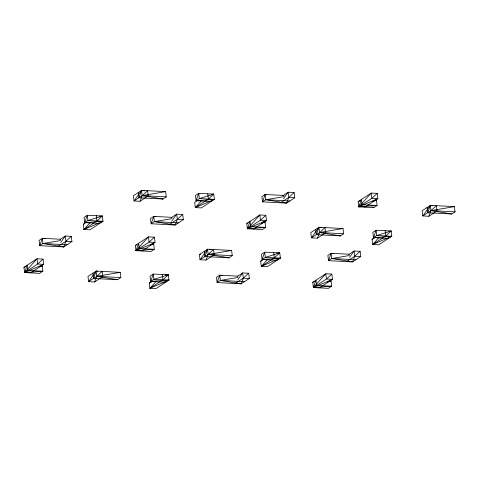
<?xml version="1.0" encoding="UTF-8"?>
<svg xmlns="http://www.w3.org/2000/svg" width="479" height="479" viewBox="0 0 479 479"><rect width="100%" height="100%" fill="white"/><g stroke="black" fill="none" stroke-linecap="round" stroke-linejoin="round"><path stroke-width="0.72" d="M30.59 272.886L43.661 264.336L43.032 259.103L37.021 258.786L23.95 267.336L24.573 272.575L42.882 271.216L39.613 273.353L24.573 272.575L27.219 265.198L27.842 270.437L42.882 271.216L42.26 265.983L40.829 265.905M60.588 239.243L42.356 238.297L39.715 245.673L63.779 246.919L71.946 241.578L71.323 236.339L65.306 236.027L60.055 239.464M99.716 223.406L84.675 222.627L87.322 215.251L102.362 216.035L102.985 221.268L89.914 229.818L83.903 229.507L83.274 224.274L85.765 222.645M93.507 278.461L96.147 271.084L120.217 272.335L120.84 277.569L117.571 279.706L93.507 278.461L92.878 273.222M138.922 197.749L141.568 190.379L165.632 191.63L166.255 196.863L162.992 199.001L138.922 197.749L138.299 192.516M141.994 250.978L155.064 242.428L154.442 237.195L148.424 236.883L135.353 245.434L135.976 250.667L154.286 249.314L151.017 251.451L135.976 250.667L138.623 243.296L139.245 248.529L154.286 249.314L153.663 244.074L152.232 244.003M171.991 217.34L153.759 216.394L151.119 223.765L175.182 225.016L183.349 219.669L182.727 214.436L176.709 214.125L171.458 217.562M165.704 282.209L150.663 281.424L153.304 274.054L168.345 274.832L168.973 280.071L155.903 288.621L149.885 288.31L149.262 283.071L151.753 281.442M211.125 201.497L196.079 200.719L198.725 193.348L213.766 194.127L214.388 199.36L201.324 207.916L195.306 207.599L194.678 202.366L197.791 200.33M204.91 256.552L207.551 249.182L231.62 250.433L232.243 255.666L228.974 257.804L204.91 256.552L204.288 251.319M237.979 276.144L219.747 275.197L217.101 282.568L241.171 283.819L249.337 278.473L248.715 273.24L242.697 272.928L237.446 276.359M253.397 229.076L266.468 220.526L265.845 215.293L259.828 214.975L246.757 223.531L247.38 228.764L265.689 227.405L262.426 229.543L247.38 228.764L250.026 221.394L250.649 226.627L265.689 227.405L265.067 222.172L262.917 222.058M284.125 195.474L265.162 194.486L262.522 201.863L286.586 203.108L294.753 197.767L294.13 192.534L288.113 192.217L282.861 195.654M277.107 260.301L262.067 259.522L264.707 252.152L279.748 252.93L280.377 258.163L267.306 266.713L261.289 266.402L260.666 261.169L263.157 259.54M316.314 234.65L318.954 227.274L343.024 228.525L343.647 233.758L340.377 235.896L316.314 234.65L315.691 229.417M319.385 287.879L332.45 279.329L331.827 274.09L325.81 273.778L312.745 282.329L313.368 287.568L331.678 286.208L328.408 288.346L313.368 287.568L316.008 280.191L316.631 285.43L331.678 286.208L331.049 280.975L329.618 280.898M349.383 254.235L331.151 253.289L328.504 260.66L352.574 261.911L360.741 256.57L360.118 251.331L354.101 251.02L348.85 254.457M364.8 207.167L377.871 198.617L377.248 193.384L371.231 193.073L358.16 201.623L358.783 206.856L377.093 205.503L373.83 207.641L358.783 206.856L361.429 199.486L362.052 204.719L377.093 205.503L376.47 200.264L375.039 200.192M388.511 238.398L373.47 237.614L376.111 230.243L391.151 231.022L391.78 236.261L378.709 244.811L372.692 244.5L372.069 239.261L375.183 237.225M427.717 212.742L430.358 205.371L454.427 206.623L455.05 211.856L451.781 213.993L427.717 212.742L427.094 207.509M45.224 238.764L42.356 238.297L39.092 240.434L39.715 245.673L42.978 243.536L63.779 246.919L65.928 241.266L71.323 236.339M94.62 281.975L96.77 276.323L102.165 271.401L102.787 276.634L94.62 281.975L88.603 281.664L87.98 276.431L96.147 271.084L97.584 271.318M140.042 201.27L142.191 195.612L147.586 190.69L148.209 195.929L140.042 201.27L134.024 200.958L133.401 195.725L141.568 190.379L144.436 190.846M182.727 214.436L177.338 219.358L175.182 225.016L154.388 221.627L151.119 223.765L150.496 218.532L153.759 216.394L155.914 216.742M206.024 260.073L208.173 254.415L213.568 249.493L214.191 254.726L206.024 260.073L200.006 259.762L199.384 254.529L207.551 249.182L208.173 254.415L200.006 259.762L207.551 249.182M222.615 275.664L219.747 275.197L216.478 277.335L217.101 282.568L220.37 280.431L241.171 283.819L243.32 278.161L248.715 273.24M294.13 192.534L288.741 197.456L286.586 203.108L265.791 199.725L262.522 201.863L261.899 196.624L265.162 194.486L266.599 194.719M317.427 238.165L319.583 232.513L324.972 227.591L325.594 232.824L317.427 238.165L311.41 237.853L310.787 232.62L318.954 227.274L321.822 227.747M360.118 251.331L354.723 256.253L352.574 261.911L331.773 258.522L328.504 260.66L327.881 255.427L331.151 253.289L333.3 253.642M428.831 216.263L430.986 210.604L436.375 205.683L436.998 210.916L428.831 216.263L422.813 215.951L422.191 210.718L430.358 205.371L432.513 205.725M60.695 242.494L65.306 236.027L65.928 241.266L57.761 246.607M171.68 221.178L176.709 214.125L177.338 219.358L169.165 224.705M283.502 198.683L288.113 192.217L288.741 197.456L280.568 202.797M237.668 279.976L242.697 272.928L243.32 278.161L235.153 283.502M349.49 257.486L354.101 251.02L354.723 256.253L346.556 261.6M24.573 272.575L37.021 258.786L37.643 264.025L24.573 272.575L43.661 264.336L37.643 264.025L43.032 259.103M83.903 229.507L96.968 220.957L102.362 216.035L87.944 220.484L87.322 215.251L84.053 217.388L84.675 222.627L87.944 220.484L102.985 221.268L83.903 229.507L90.369 222.34M135.976 250.667L148.424 236.883L149.047 242.117L135.976 250.667L155.064 242.428L149.047 242.117L154.442 237.195M195.306 207.599L208.371 199.048L213.766 194.127L199.348 198.581L198.725 193.348L195.456 195.486L196.079 200.719L199.348 198.581L214.388 199.36L195.306 207.599L201.276 200.982M149.885 288.31L162.956 279.754L168.345 274.832L153.927 279.287L153.304 274.054L150.041 276.191L150.663 281.424L153.927 279.287L168.973 280.071L149.885 288.31L156.358 281.137M247.38 228.764L259.828 214.975L260.45 220.214L247.38 228.764L266.468 220.526L260.45 220.214L265.845 215.293M261.289 266.402L274.359 257.852L279.748 252.93L265.33 257.385L264.707 252.152L261.444 254.289L262.067 259.522L265.33 257.385L280.377 258.163L261.289 266.402L267.761 259.235M358.783 206.856L371.231 193.073L371.854 198.306L358.783 206.856L377.871 198.617L371.854 198.306L377.248 193.384M313.368 287.568L325.81 273.778L326.433 279.012L313.368 287.568L332.45 279.329L326.433 279.012L331.827 274.09M372.692 244.5L385.763 235.949L391.151 231.022L376.739 235.476L376.111 230.243L372.848 232.381L373.47 237.614L376.739 235.476L391.78 236.261L372.692 244.5L378.667 237.883M165.632 191.63L142.191 195.612L134.024 200.958L141.568 190.379L142.191 195.612L162.992 199.001L161.579 198.629M120.217 272.335L96.77 276.323L88.603 281.664L96.147 271.084L96.77 276.323L117.571 279.706M343.024 228.525L319.583 232.513L311.41 237.853L318.954 227.274L319.583 232.513L340.377 235.896L338.264 235.345M454.427 206.623L430.986 210.604L422.813 215.951L430.358 205.371L430.986 210.604L451.781 213.993M83.274 224.274L84.639 223.681M23.95 267.336L25.315 266.749M135.353 245.434L136.719 244.847M246.757 223.531L248.122 222.939M149.262 283.071L151.304 282.191M358.16 201.623L360.208 200.743M260.666 261.169L262.031 260.582M372.069 239.261L374.111 238.38M312.745 282.329L314.787 281.448M39.512 266.833L42.26 265.983M150.232 245.134L153.663 244.074M261.636 223.232L265.067 222.172M372.351 201.539L376.47 200.264M327.618 282.035L331.049 280.975M278.934 258.51L280.377 258.163L262.067 259.522M265.162 194.486L265.791 199.725L284.101 196.612M153.759 216.394L154.388 221.627L171.967 218.64M42.356 238.297L42.978 243.536L60.564 240.542M227.567 257.433L228.974 257.804L208.173 254.415L231.62 250.433M331.151 253.289L331.773 258.522L349.353 255.535M219.747 275.197L220.37 280.431L237.949 277.443M212.299 194.234L213.766 194.127M196.079 200.719L214.388 199.36M99.434 216.251L102.362 216.035M84.675 222.627L102.985 221.268M389.69 231.135L391.151 231.022M373.47 237.614L391.78 236.261M276.82 253.146L279.748 252.93M165.417 275.054L168.345 274.832M150.663 281.424L168.973 280.071M288.741 197.456L294.753 197.767M265.791 199.725L289.855 200.97M142.191 195.612L166.255 196.863M430.986 210.604L455.05 211.856M177.338 219.358L183.349 219.669M154.388 221.627L178.451 222.879M319.583 232.513L343.647 233.758M65.928 241.266L71.946 241.578M354.723 256.253L360.741 256.57M42.978 243.536L67.048 244.781M331.773 258.522L355.837 259.774M208.173 254.415L232.243 255.666M199.384 254.529L200.719 254.594M243.32 278.161L249.337 278.473M220.37 280.431L244.434 281.682M96.77 276.323L120.84 277.569M209.706 249.529L211.137 249.769M239.051 283.263L241.171 283.819M61.665 246.362L63.779 246.919M372.464 207.114L373.83 207.641M385.14 230.71L385.763 235.949M273.737 252.619L274.359 257.852M207.748 193.815L208.371 199.048M162.327 274.521L162.956 279.754M96.345 215.718L96.968 220.957"/></g></svg>
